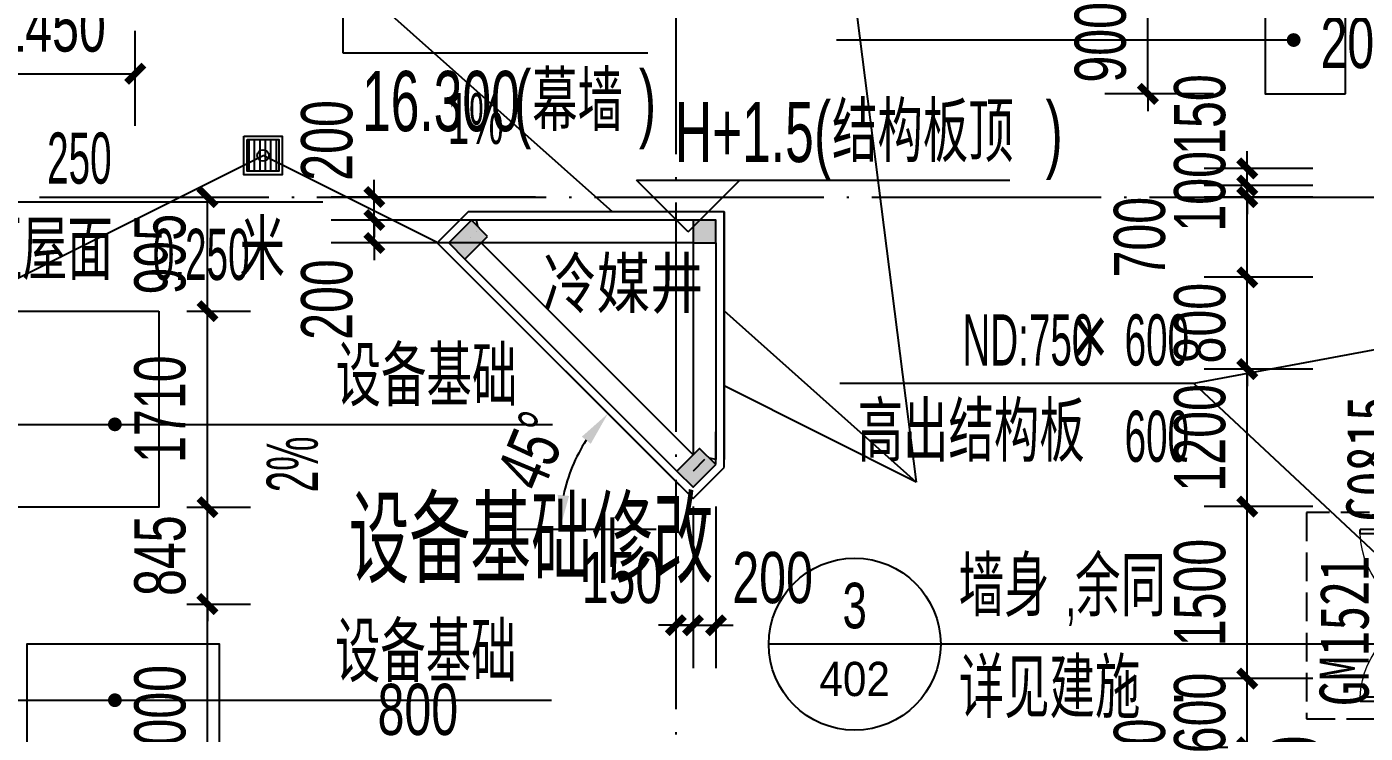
# Model space of a CAD drawing. Extents: x -409435 to 356702, y -107829 to 330904.
# Drawn here: x 89739 to 101412, y 279323 to 285486 of the extents above; entities that cross this region are included whole.
import ezdxf
from ezdxf.enums import TextEntityAlignment as Align
from ezdxf.xclip import XClip

# ---------------------------------------------------------------- set-up
doc = ezdxf.new("R2010")
doc.units = 0
doc.header["$LTSCALE"] = 1000
doc.header["$MEASUREMENT"] = 0
doc.header["$XCLIPFRAME"] = 0
for name, pattern in [('104-14# 核心筒$0$DOTE', [2.42, 2, -0.2, 0.02, -0.2]), ('109-34 轴网$0$L1$0$$AUDIT_BAD_LTYPE1', [0]), ('X-104 14#平面$0$DASH', [0.35, 0.25, -0.1])]:
    doc.linetypes.add(name, pattern=pattern)
for name, color, linetype in [('01-标注_尺寸', 124, 'Continuous'), ('01-标注_符号', 200, 'Continuous'), ('02-TEXT_标注', 130, 'Continuous'), ('104-14# 核心筒$0$A_AXIS-轴线', 36, '104-14# 核心筒$0$DOTE'), ('PUB_HATCH', 8, 'Continuous'), ('X-104 14#平面$0$01-标注_标高', 200, 'Continuous'), ('X-104 14#平面$0$02-TEXT_标注', 130, 'Continuous'), ('X-104 14#平面$0$02-TEXT_门窗', 151, 'Continuous'), ('X-104 14#平面$0$A-C_窗', 140, 'Continuous'), ('X-104 14#平面$0$A-C_门', 150, 'Continuous'), ('X-104 14#平面$0$A-O_分水线', 127, 'Continuous'), ('X-104 14#平面$0$A-O_屋面', 201, 'Continuous'), ('X-104 14#平面$0$A-O_散水', 134, 'Continuous'), ('X-104 14#平面$0$A-SUR_保温', 222, 'Continuous'), ('X-104 14#平面$0$A_STR-砌块墙', 121, 'Continuous'), ('X-104 14#平面$0$A_STR-砼柱', 51, 'Continuous'), ('X-104 14#平面$0$SURFACE', 6, 'Continuous')]:
    doc.layers.add(name, color=color, linetype=linetype)
doc.styles.add('_TCH_DIM', font='ros.shx', dxfattribs={"width": 0.8, "height": 2, "bigfont": 'jd.shx'})
doc.styles.add('_TCH_DIM_T3', font='ros.shx', dxfattribs={"width": 0.705882, "bigfont": 'jd.shx'})
doc.styles.add('_TCH_LABEL', font='ros.shx', dxfattribs={"width": 0.8, "bigfont": 'jd.shx'})
doc.styles.add('X-104 14#平面$0$_TCH_DIM', font='ros.shx', dxfattribs={"width": 0.8, "bigfont": 'jd.shx'})
doc.styles.add('X-104 14#平面$0$_TCH_LABEL', font='ros1.shx', dxfattribs={"width": 0.75, "bigfont": 'jd.shx'})
doc.styles.add('X-104 14#平面$0$_TCH_WINDOW', font='STXIHEI_0.TTF', dxfattribs={"width": 0.75, "height": 3.5})
doc.styles.add('X-104 14#平面$0$Standard', font='STXIHEI_0.TTF', dxfattribs={"width": 0.8})
doc.dimstyles.new('_TCH_ARCH&&150', dxfattribs={"dimtxt": 446.25, "dimasz": 150, "dimexe": 375, "dimexo": 450, "dimgap": 189.375, "dimtad": 1, "dimdec": 0, "dimzin": 0, "dimdsep": 46, "dimtxsty": '_TCH_DIM_T3', "dimblk": 'ARCHTICK', "dimcen": 0.09, "dimclrt": 7, "dimazin": 2, "dimtfac": 1, "dimtdec": 0, "dimtix": 1, "dimtmove": 2, "dimatfit": 3, "dimfxl": 0, "dimtolj": 1, "dimtzin": 0, "dimarcsym": 0})
doc.dimstyles.new('_TCH_ARROW&&150', dxfattribs={"dimtxt": 446.25, "dimasz": 300, "dimexe": 375, "dimexo": 450, "dimgap": 150, "dimtad": 1, "dimdec": 0, "dimzin": 0, "dimdsep": 46, "dimtxsty": '_TCH_DIM_T3', "dimcen": 0.09, "dimclrt": 7, "dimazin": 2, "dimtfac": 1, "dimtdec": 0, "dimtix": 1, "dimtmove": 2, "dimatfit": 3, "dimfxl": 0, "dimtolj": 1, "dimtzin": 0, "dimarcsym": 0})

# ---------------------------------------------------------------- blocks, each defined once
blk = doc.blocks.new('104-14# 核心筒')
at = {"layer": '104-14# 核心筒$0$A_AXIS-轴线'}
for p, q in [((95400, 317833.6), (95400, 259754.9)), ((-9370.1, 284000), (120259.9, 284000))]:
    blk.add_line(p, q, dxfattribs=at)
blk = doc.blocks.new('X-104 14#平面$0$0000')
for points in [[(54563, 24557), (56097, 12485)], [(53450, 14841), (51263, 16788)], [(44200, 12234), (50400, 15334)], [(51914, 14577), (50400, 15334)], [(56097, 12485), (54420, 13978)], [(56097, 12485), (54420, 13324)]]:
    blk.add_lwpolyline(points)
blk = doc.blocks.new('X-104 14#平面$0$jtkjuyriuy')
h = blk.add_hatch()
h.set_pattern_fill('ANSI31', color=8, scale=30, angle=45)
h.set_pattern_definition([(90, (0, 0), (-47.625, 1e-14), [])])
h.paths.add_polyline_path([(-138, 138), (138, 138), (138, -138), (-138, -138)])
for points in [[(-168, 168), (168, 168), (168, -168), (-168, -168)], [(-138, 138), (138, 138), (138, -138), (-138, -138)]]:
    blk.add_lwpolyline(points, close=True)
blk = doc.blocks.new('X-104 14#平面$0$ddddllll')
at = {"layer": 'X-104 14#平面$0$A-O_分水线'}
blk.add_blockref('X-104 14#平面$0$jtkjuyriuy', (67500, 15034), dxfattribs=at)
blk = doc.blocks.new('X-104 14#平面$0$000003333')
blk.add_circle((91800, 284363), 50)
blk = doc.blocks.new('X-104 14#平面$0$$DorLib2D$00000002')
for p, q in [((-0.5, 0), (-0.5, 0.4875)), ((-0.475, 0.4875), (-0.5, 0.4875)), ((-0.475, 0), (-0.475, 0.4875)), ((0.475, 0), (0.475, 0.4875)), ((0.475, 0.4875), (0.5, 0.4875)), ((0.5, 0), (0.5, 0.4875)), ((-0.5, 0), (-0.475, 0)), ((0.5, 0), (0.475, 0))]:
    blk.add_line(p, q)
at = {"lineweight": 13}
for centre, start, end in [((-0.4875, 0), 0, 88.53072), ((0.4875, 0), 91.46928, 180)]:
    blk.add_arc(centre, 0.4875, start, end, dxfattribs=at)
blk = doc.blocks.new('X-104 14#平面$0$$TCHSYS$WIN2D')
for p, q in [((-0.5, 0.5), (0.5, 0.5)), ((-0.5, 0.5), (-0.5, -0.5)), ((0.5, 0.5), (0.5, -0.5)), ((0.5, 0.167), (-0.5, 0.167)), ((0.5, -0.167), (-0.5, -0.167)), ((-0.5, -0.5), (0.5, -0.5))]:
    blk.add_line(p, q)
blk = doc.blocks.new('_FZH')
blk.add_lwpolyline([(-0.5, -0.5), (0.5, -0.5), (0.5, 0.5), (-0.5, 0.5)], close=True)
at = {"layer": 'PUB_HATCH'}
blk.add_solid([(-0.5, -0.5), (0.5, -0.5), (-0.5, 0.5), (0.5, 0.5)], dxfattribs=at)
blk = doc.blocks.new('X-104 14#平面')
for p, q in [((95550, 281751.6), (93701.6, 283600)), ((95550, 283600), (95550, 281751.6))]:
    blk.add_line(p, q)
for points in [[(95750, 281668.8), (95750, 281951.6)], [(95650, 281710.2), (95550, 281610.2)]]:
    blk.add_lwpolyline(points)
at = {"layer": 'X-104 14#平面$0$01-标注_标高'}
for p, q in [((92496.6, 285965.3), (92496.6, 285257.5)), ((92496.6, 285257.5), (95156.1, 285257.5)), ((95506.7, 283698), (95056.7, 284148)), ((95056.7, 284148), (98312.7, 284148)), ((95506.7, 283698), (95956.7, 284148))]:
    blk.add_line(p, q, dxfattribs=at)
at = {"layer": 'X-104 14#平面$0$A-O_屋面', "linetype": 'X-104 14#平面$0$DASH'}
blk.add_lwpolyline([(101800, 281250), (100900, 281250), (100900, 279450), (101800, 279450)], dxfattribs=at)
at = {"layer": 'X-104 14#平面$0$A-O_散水'}
for points in [[(101239, 284900), (101239, 285800), (100539, 285800), (100539, 284900)], [(90890, 283005), (90890, 281295), (89440, 281295), (89440, 283005)], [(91420, 278100), (91420, 280100), (89740, 280100), (89740, 278100)]]:
    blk.add_lwpolyline(points, close=True, dxfattribs=at)
at = {"layer": 'X-104 14#平面$0$A-SUR_保温'}
for q in [(93660.2, 283870), (95820, 281710.2)]:
    blk.add_line((95820, 283870), q, dxfattribs=at)
at = {"layer": 'X-104 14#平面$0$A_STR-砌块墙'}
for p, q in [((93618.8, 283800), (93616.8, 283798)), ((95550, 283800), (93660.2, 283800)), ((93672.1, 283742.7), (93660.2, 283800)), ((93660.2, 283700), (93660.2, 283700)), ((93560.2, 283600), (93560.2, 283600)), ((93610.2, 283650), (93610.2, 283650)), ((95550, 283600), (93701.6, 283600)), ((93701.6, 283600), (95550, 281751.6)), ((95550, 283600), (95550, 281751.6)), ((95750, 283600), (95750, 281710.2)), ((93560.2, 283458.6), (95408.6, 281610.2)), ((95650, 281710.2), (95650, 281710.2)), ((95750, 281710.2), (95692.7, 281722.1)), ((95748, 281666.8), (95750, 281668.8)), ((95550, 281610.2), (95550, 281610.2)), ((95600, 281660.2), (95600, 281660.2))]:
    blk.add_line(p, q, dxfattribs=at)
at = {"layer": 'X-104 14#平面$0$SURFACE'}
blk.add_line((93440, 283479.8), (95429.8, 281490), dxfattribs=at)
blk.add_lwpolyline([(95820, 281639.8), (95820, 283870), (93589.8, 283870), (93319.8, 283600), (95550, 281369.8)], close=True, dxfattribs=at)
ref = blk.add_blockref('104-14# 核心筒', (0, 0))
XClip(ref).set_block_clipping_path([(-38664.3623821461, -25500), (139216.5485069363, 330900)])
for name, p in [('X-104 14#平面$0$ddddllll', (24300, 269328.8)), ('X-104 14#平面$0$000003333', (0, 0))]:
    blk.add_blockref(name, p)
at = {"layer": 'X-104 14#平面$0$A-C_窗'}
ref = blk.add_blockref('X-104 14#平面$0$$TCHSYS$WIN2D', (102100, 281800), dxfattribs=dict(at, xscale=800, yscale=-300, zscale=300, rotation=270))
ref.add_attrib('A', 'C0815', (101675.8, 281170), dxfattribs={"layer": 'X-104 14#平面$0$02-TEXT_门窗', "height": 428.14, "rotation": 90, "style": 'X-104 14#平面$0$_TCH_WINDOW', "width": 0.75})
at = {"layer": 'X-104 14#平面$0$A-C_门'}
ref = blk.add_blockref('X-104 14#平面$0$$DorLib2D$00000002', (102100, 280350), dxfattribs=dict(at, xscale=1500, yscale=-1500, zscale=300, rotation=270))
ref.add_attrib('A', 'GM1521', (101442.3, 279561), dxfattribs={"layer": 'X-104 14#平面$0$02-TEXT_门窗', "height": 428.14, "rotation": 90, "style": 'X-104 14#平面$0$_TCH_WINDOW', "width": 0.75})
at = {"layer": 'X-104 14#平面$0$A-O_分水线'}
blk.add_blockref('X-104 14#平面$0$0000', (41400, 269028.8), dxfattribs=at)
at = {"layer": 'X-104 14#平面$0$A_STR-砼柱', "xscale": 199.9999999999926, "yscale": 279.9999999999959, "zscale": 279.9999999999959, "rotation": 134.9999999999941}
for p in [(93588.5, 283628.3, 3000), (95578.3, 281638.5, 3000)]:
    blk.add_blockref('_FZH', p, dxfattribs=at)
at = {"layer": 'X-104 14#平面$0$A_STR-砼柱', "xscale": 200, "yscale": 200, "zscale": 200}
blk.add_blockref('_FZH', (95650, 283700, 3000), dxfattribs=at)
at = {"layer": 'X-104 14#平面$0$02-TEXT_标注'}
for s, height, style, width, p in [('16.300', 525, 'X-104 14#平面$0$_TCH_DIM', 0.64, (92663.9, 284575)), ('(', 525, 'X-104 14#平面$0$_TCH_DIM', 0.64, (93990.1, 284575)), ('幕墙', 520.93, 'X-104 14#平面$0$_TCH_DIM', 0.8, (94146.9, 284575)), (')', 525, 'X-104 14#平面$0$_TCH_DIM', 0.64, (95078, 284575)), ('H+1.5', 525, 'X-104 14#平面$0$_TCH_DIM', 0.64, (95391.1, 284305.5)), ('(', 525, 'X-104 14#平面$0$_TCH_DIM', 0.64, (96605.3, 284305.5)), ('结构板顶', 520.93, 'X-104 14#平面$0$_TCH_DIM', 0.8, (96762.1, 284305.5)), (')', 525, 'X-104 14#平面$0$_TCH_DIM', 0.64, (98624.4, 284305.5)), ('冷媒井', 428.14, 'X-104 14#平面$0$Standard', 0.8, (94240.4, 283034.4)), ('设备基础修改', 744.19, 'X-104 14#平面$0$_TCH_LABEL', 0.75, (92546.6, 280632.7))]:
    blk.add_text(s, height=height, dxfattribs=dict(at, style=style, width=width)).set_placement(p)
blk = doc.blocks.new('ddcc')
at = {"layer": '01-标注_符号'}
blk.add_line((88353, 283959), (92321, 283959), dxfattribs=at)
at = {"layer": '02-TEXT_标注', "style": '_TCH_DIM'}
for s, height, width, p in [('250', 446.2, 0.564706, (89917, 284117)), ('洞底距屋面', 520.9, 0.8, (88511, 283277)), ('米', 521, 0.8, (91595, 283277)), ('0.250', 446.2, 0.564706, (90839, 283277))]:
    blk.add_text(s, height=height, dxfattribs=dict(at, width=width)).set_placement(p)
blk = doc.blocks.new('_ArchTick')
at = {"color": 0, "linetype": 'ByBlock', "const_width": 0.4}
blk.add_lwpolyline([(-0.5, -0.5), (0.5, 0.5)], dxfattribs=at)
blk = doc.blocks.new('*D863')
at = {"layer": '01-标注_尺寸', "color": 0, "lineweight": -2, "transparency": 16777216}
for p, q in [((92750, 277950), (92750, 278966)), ((93550, 277950), (93550, 278966)), ((92750, 278591), (93550, 278591))]:
    blk.add_line(p, q, dxfattribs=at)
at = {"layer": 'Defpoints', "color": 0, "transparency": 16777216}
for p in [(93550, 278591), (92750, 277500), (93550, 277500)]:
    blk.add_point(p, dxfattribs=at)
at = {"layer": '01-标注_尺寸', "color": 0, "lineweight": -2, "transparency": 16777216, "xscale": 150, "yscale": 150, "zscale": 150, "rotation": 180}
blk.add_blockref('_ArchTick', (92750, 278591), dxfattribs=at)
at = {"layer": '01-标注_尺寸', "color": 0, "lineweight": -2, "transparency": 16777216, "xscale": 150, "yscale": 150, "zscale": 150}
blk.add_blockref('_ArchTick', (93550, 278591), dxfattribs=at)
at = {"layer": '01-标注_尺寸', "color": 7, "transparency": 16777216, "insert": (93150, 279528), "char_height": 446.2, "attachment_point": 5, "style": '_TCH_DIM_T3'}
blk.add_mtext('\\A1;800', dxfattribs=at)
blk = doc.blocks.new('*D882')
at = {"layer": '01-标注_尺寸', "color": 0, "lineweight": -2, "transparency": 16777216}
for p, q in [((101750, 284450), (101750, 285307.235753)), ((101950, 284450), (101950, 285307.235753)), ((101750, 284932.235753), (101600, 284932.235753)), ((101750, 284932.235753), (101950, 284932.235753)), ((101950, 284932.235753), (102100, 284932.235753))]:
    blk.add_line(p, q, dxfattribs=at)
at = {"layer": 'Defpoints', "color": 0, "transparency": 16777216}
for p in [(101950, 284932.235753), (101750, 284000), (101950, 284000)]:
    blk.add_point(p, dxfattribs=at)
at = {"layer": '01-标注_尺寸', "color": 0, "lineweight": -2, "transparency": 16777216, "xscale": 150, "yscale": 150, "zscale": 150}
blk.add_blockref('_ArchTick', (101750, 284932.235753), dxfattribs=at)
at = {"layer": '01-标注_尺寸', "color": 0, "lineweight": -2, "transparency": 16777216, "xscale": 150, "yscale": 150, "zscale": 150, "rotation": 180}
blk.add_blockref('_ArchTick', (101950, 284932.235753), dxfattribs=at)
at = {"layer": '01-标注_尺寸', "color": 7, "transparency": 16777216, "insert": (101373.2, 285344.735753), "char_height": 446.25, "attachment_point": 5, "style": '_TCH_DIM_T3'}
blk.add_mtext('\\A1;200', dxfattribs=at)
blk = doc.blocks.new('*D961')
at = {"layer": '01-标注_尺寸', "color": 0, "lineweight": -2, "transparency": 16777216}
for p, q in [((89235, 284621), (89235, 285451)), ((90685, 284621), (90685, 285451)), ((89235, 285076), (90685, 285076))]:
    blk.add_line(p, q, dxfattribs=at)
at = {"layer": 'Defpoints', "color": 0, "transparency": 16777216}
for p in [(90685, 285076), (89235, 284171), (90685, 284171)]:
    blk.add_point(p, dxfattribs=at)
at = {"layer": '01-标注_尺寸', "color": 0, "lineweight": -2, "transparency": 16777216, "xscale": 150, "yscale": 150, "zscale": 150, "rotation": 180}
blk.add_blockref('_ArchTick', (89235, 285076), dxfattribs=at)
at = {"layer": '01-标注_尺寸', "color": 0, "lineweight": -2, "transparency": 16777216, "xscale": 150, "yscale": 150, "zscale": 150}
blk.add_blockref('_ArchTick', (90685, 285076), dxfattribs=at)
at = {"layer": '01-标注_尺寸', "color": 7, "transparency": 16777216, "insert": (89960, 285489), "char_height": 446.2, "attachment_point": 5, "style": '_TCH_DIM_T3'}
blk.add_mtext('\\A1;1450', dxfattribs=at)
blk = doc.blocks.new('*D2016')
at = {"layer": '01-标注_尺寸', "color": 0, "lineweight": -2, "transparency": 16777216}
for p, q in [((91135, 280450), (91690, 280450)), ((91315, 278450), (91315, 280450)), ((91135, 278450), (91690, 278450))]:
    blk.add_line(p, q, dxfattribs=at)
at = {"layer": 'Defpoints', "color": 0, "transparency": 16777216}
for p in [(90685, 280450), (91315, 280450), (90685, 278450)]:
    blk.add_point(p, dxfattribs=at)
at = {"layer": '01-标注_尺寸', "color": 0, "lineweight": -2, "transparency": 16777216, "xscale": 150, "yscale": 150, "zscale": 150}
for p, rotation in [((91315, 280450), 90), ((91315, 278450), 270)]:
    blk.add_blockref('_ArchTick', p, dxfattribs=dict(at, rotation=rotation))
at = {"layer": '01-标注_尺寸', "color": 7, "transparency": 16777216, "insert": (90903, 279450), "char_height": 446.2, "attachment_point": 5, "rotation": 90, "style": '_TCH_DIM_T3'}
blk.add_mtext('\\A1;2000', dxfattribs=at)
blk = doc.blocks.new('*D2017')
at = {"layer": '01-标注_尺寸', "color": 0, "lineweight": -2, "transparency": 16777216}
for p, q in [((91315, 281295), (91315, 281445)), ((91135, 281295), (91690, 281295)), ((91315, 280450), (91315, 281295)), ((91135, 280450), (91690, 280450)), ((91315, 280450), (91315, 280300))]:
    blk.add_line(p, q, dxfattribs=at)
at = {"layer": 'Defpoints', "color": 0, "transparency": 16777216}
for p in [(90685, 281295), (91315, 281295), (90685, 280450)]:
    blk.add_point(p, dxfattribs=at)
at = {"layer": '01-标注_尺寸', "color": 0, "lineweight": -2, "transparency": 16777216, "xscale": 150, "yscale": 150, "zscale": 150}
for p, rotation in [((91315, 281295), 270), ((91315, 280450), 90)]:
    blk.add_blockref('_ArchTick', p, dxfattribs=dict(at, rotation=rotation))
at = {"layer": '01-标注_尺寸', "color": 7, "transparency": 16777216, "insert": (90903, 280872), "char_height": 446.2, "attachment_point": 5, "rotation": 90, "style": '_TCH_DIM_T3'}
blk.add_mtext('\\A1;845', dxfattribs=at)
blk = doc.blocks.new('*D2018')
at = {"layer": '01-标注_尺寸', "color": 0, "lineweight": -2, "transparency": 16777216}
for p, q in [((91135, 283005), (91690, 283005)), ((91315, 281295), (91315, 283005)), ((91135, 281295), (91690, 281295))]:
    blk.add_line(p, q, dxfattribs=at)
at = {"layer": 'Defpoints', "color": 0, "transparency": 16777216}
for p in [(90685, 283005), (91315, 283005), (90685, 281295)]:
    blk.add_point(p, dxfattribs=at)
at = {"layer": '01-标注_尺寸', "color": 0, "lineweight": -2, "transparency": 16777216, "xscale": 150, "yscale": 150, "zscale": 150}
for p, rotation in [((91315, 283005), 90), ((91315, 281295), 270)]:
    blk.add_blockref('_ArchTick', p, dxfattribs=dict(at, rotation=rotation))
at = {"layer": '01-标注_尺寸', "color": 7, "transparency": 16777216, "insert": (90903, 282150), "char_height": 446.2, "attachment_point": 5, "rotation": 90, "style": '_TCH_DIM_T3'}
blk.add_mtext('\\A1;1710', dxfattribs=at)
blk = doc.blocks.new('*D2019')
at = {"layer": '01-标注_尺寸', "color": 0, "lineweight": -2, "transparency": 16777216}
for p, q in [((91135, 284000), (91690, 284000)), ((91315, 283005), (91315, 284000)), ((91135, 283005), (91690, 283005))]:
    blk.add_line(p, q, dxfattribs=at)
at = {"layer": 'Defpoints', "color": 0, "transparency": 16777216}
for p in [(90685, 284000), (91315, 284000), (90685, 283005)]:
    blk.add_point(p, dxfattribs=at)
at = {"layer": '01-标注_尺寸', "color": 0, "lineweight": -2, "transparency": 16777216, "xscale": 150, "yscale": 150, "zscale": 150}
for p, rotation in [((91315, 284000), 90), ((91315, 283005), 270)]:
    blk.add_blockref('_ArchTick', p, dxfattribs=dict(at, rotation=rotation))
at = {"layer": '01-标注_尺寸', "color": 7, "transparency": 16777216, "insert": (90903, 283502), "char_height": 446.2, "attachment_point": 5, "rotation": 90, "style": '_TCH_DIM_T3'}
blk.add_mtext('\\A1;995', dxfattribs=at)
blk = doc.blocks.new('*D2091')
at = {"layer": '01-标注_尺寸', "color": 0, "lineweight": -2, "transparency": 16777216}
for p, q in [((100383, 284250), (100383, 284400)), ((100956, 284250), (100008, 284250)), ((100383, 284100), (100383, 284250)), ((100956, 284100), (100008, 284100)), ((100383, 284100), (100383, 283950))]:
    blk.add_line(p, q, dxfattribs=at)
at = {"layer": 'Defpoints', "color": 0, "transparency": 16777216}
for p in [(100383, 284250), (101406, 284250), (101406, 284100)]:
    blk.add_point(p, dxfattribs=at)
at = {"layer": '01-标注_尺寸', "color": 0, "lineweight": -2, "transparency": 16777216, "xscale": 150, "yscale": 150, "zscale": 150}
for p, rotation in [((100383, 284250), 270), ((100383, 284100), 90)]:
    blk.add_blockref('_ArchTick', p, dxfattribs=dict(at, rotation=rotation))
at = {"layer": '01-标注_尺寸', "color": 7, "transparency": 16777216, "insert": (99971, 284720), "char_height": 446.2, "attachment_point": 5, "rotation": 90, "style": '_TCH_DIM_T3'}
blk.add_mtext('\\A1;150', dxfattribs=at)
blk = doc.blocks.new('*D2092')
at = {"layer": '01-标注_尺寸', "color": 0, "lineweight": -2, "transparency": 16777216}
for p, q in [((100383, 284100), (100383, 284250)), ((100956, 284100), (100008, 284100)), ((100383, 284000), (100383, 284100)), ((100956, 284000), (100008, 284000)), ((100383, 284000), (100383, 283850))]:
    blk.add_line(p, q, dxfattribs=at)
at = {"layer": 'Defpoints', "color": 0, "transparency": 16777216}
for p in [(100383, 284100), (101406, 284100), (101406, 284000)]:
    blk.add_point(p, dxfattribs=at)
at = {"layer": '01-标注_尺寸', "color": 0, "lineweight": -2, "transparency": 16777216, "xscale": 150, "yscale": 150, "zscale": 150}
for p, rotation in [((100383, 284100), 270), ((100383, 284000), 90)]:
    blk.add_blockref('_ArchTick', p, dxfattribs=dict(at, rotation=rotation))
at = {"layer": '01-标注_尺寸', "color": 7, "transparency": 16777216, "insert": (99971, 284050), "char_height": 446.2, "attachment_point": 5, "rotation": 90, "style": '_TCH_DIM_T3'}
blk.add_mtext('\\A1;100', dxfattribs=at)
blk = doc.blocks.new('*D2093')
at = {"layer": '01-标注_尺寸', "color": 0, "lineweight": -2, "transparency": 16777216}
for p, q in [((100956, 284000), (100008, 284000)), ((100383, 283300), (100383, 284000)), ((100956, 283300), (100008, 283300))]:
    blk.add_line(p, q, dxfattribs=at)
at = {"layer": 'Defpoints', "color": 0, "transparency": 16777216}
for p in [(100383, 284000), (101406, 284000), (101406, 283300)]:
    blk.add_point(p, dxfattribs=at)
at = {"layer": '01-标注_尺寸', "color": 0, "lineweight": -2, "transparency": 16777216, "xscale": 150, "yscale": 150, "zscale": 150}
for p, rotation in [((100383, 284000), 90), ((100383, 283300), 270)]:
    blk.add_blockref('_ArchTick', p, dxfattribs=dict(at, rotation=rotation))
at = {"layer": '01-标注_尺寸', "color": 7, "transparency": 16777216, "insert": (99446, 283650), "char_height": 446.2, "attachment_point": 5, "rotation": 90, "style": '_TCH_DIM_T3'}
blk.add_mtext('\\A1;700', dxfattribs=at)
blk = doc.blocks.new('*D2094')
at = {"layer": '01-标注_尺寸', "color": 0, "lineweight": -2, "transparency": 16777216}
for p, q in [((100383, 283300), (100383, 283450)), ((100956, 283300), (100008, 283300)), ((100383, 282500), (100383, 283300)), ((100956, 282500), (100008, 282500)), ((100383, 282500), (100383, 282350))]:
    blk.add_line(p, q, dxfattribs=at)
at = {"layer": 'Defpoints', "color": 0, "transparency": 16777216}
for p in [(100383, 283300), (101406, 283300), (101406, 282500)]:
    blk.add_point(p, dxfattribs=at)
at = {"layer": '01-标注_尺寸', "color": 0, "lineweight": -2, "transparency": 16777216, "xscale": 150, "yscale": 150, "zscale": 150}
for p, rotation in [((100383, 283300), 270), ((100383, 282500), 90)]:
    blk.add_blockref('_ArchTick', p, dxfattribs=dict(at, rotation=rotation))
at = {"layer": '01-标注_尺寸', "color": 7, "transparency": 16777216, "insert": (99971, 282900), "char_height": 446.2, "attachment_point": 5, "rotation": 90, "style": '_TCH_DIM_T3'}
blk.add_mtext('\\A1;800', dxfattribs=at)
blk = doc.blocks.new('*D2095')
at = {"layer": '01-标注_尺寸', "color": 0, "lineweight": -2, "transparency": 16777216}
for p, q in [((100956, 282500), (100008, 282500)), ((100383, 281300), (100383, 282500)), ((100956, 281300), (100008, 281300))]:
    blk.add_line(p, q, dxfattribs=at)
at = {"layer": 'Defpoints', "color": 0, "transparency": 16777216}
for p in [(100383, 282500), (101406, 282500), (101406, 281300)]:
    blk.add_point(p, dxfattribs=at)
at = {"layer": '01-标注_尺寸', "color": 0, "lineweight": -2, "transparency": 16777216, "xscale": 150, "yscale": 150, "zscale": 150}
for p, rotation in [((100383, 282500), 90), ((100383, 281300), 270)]:
    blk.add_blockref('_ArchTick', p, dxfattribs=dict(at, rotation=rotation))
at = {"layer": '01-标注_尺寸', "color": 7, "transparency": 16777216, "insert": (99971, 281900), "char_height": 446.2, "attachment_point": 5, "rotation": 90, "style": '_TCH_DIM_T3'}
blk.add_mtext('\\A1;1200', dxfattribs=at)
blk = doc.blocks.new('*D2096')
at = {"layer": '01-标注_尺寸', "color": 0, "lineweight": -2, "transparency": 16777216}
for p, q in [((100956, 281300), (100008, 281300)), ((100383, 279800), (100383, 281300)), ((100956, 279800), (100008, 279800))]:
    blk.add_line(p, q, dxfattribs=at)
at = {"layer": 'Defpoints', "color": 0, "transparency": 16777216}
for p in [(100383, 281300), (101406, 281300), (101406, 279800)]:
    blk.add_point(p, dxfattribs=at)
at = {"layer": '01-标注_尺寸', "color": 0, "lineweight": -2, "transparency": 16777216, "xscale": 150, "yscale": 150, "zscale": 150}
for p, rotation in [((100383, 281300), 90), ((100383, 279800), 270)]:
    blk.add_blockref('_ArchTick', p, dxfattribs=dict(at, rotation=rotation))
at = {"layer": '01-标注_尺寸', "color": 7, "transparency": 16777216, "insert": (99971, 280550), "char_height": 446.2, "attachment_point": 5, "rotation": 90, "style": '_TCH_DIM_T3'}
blk.add_mtext('\\A1;1500', dxfattribs=at)
blk = doc.blocks.new('*D2097')
at = {"layer": '01-标注_尺寸', "color": 0, "lineweight": -2, "transparency": 16777216}
for p, q in [((100383, 279800), (100383, 279950)), ((100956, 279800), (100008, 279800)), ((100383, 279200), (100383, 279800)), ((100956, 279200), (100008, 279200)), ((100383, 279200), (100383, 279050))]:
    blk.add_line(p, q, dxfattribs=at)
at = {"layer": 'Defpoints', "color": 0, "transparency": 16777216}
for p in [(100383, 279800), (101406, 279800), (101406, 279200)]:
    blk.add_point(p, dxfattribs=at)
at = {"layer": '01-标注_尺寸', "color": 0, "lineweight": -2, "transparency": 16777216, "xscale": 150, "yscale": 150, "zscale": 150}
for p, rotation in [((100383, 279800), 270), ((100383, 279200), 90)]:
    blk.add_blockref('_ArchTick', p, dxfattribs=dict(at, rotation=rotation))
at = {"layer": '01-标注_尺寸', "color": 7, "transparency": 16777216, "insert": (99971, 279500), "char_height": 446.2, "attachment_point": 5, "rotation": 90, "style": '_TCH_DIM_T3'}
blk.add_mtext('\\A1;600', dxfattribs=at)
blk = doc.blocks.new('*D2098')
at = {"layer": '01-标注_尺寸', "color": 0, "lineweight": -2, "transparency": 16777216}
for p, q in [((100383, 279200), (100383, 279350)), ((100956, 279200), (100008, 279200)), ((100383, 279000), (100383, 279200)), ((100956, 279000), (100008, 279000)), ((100383, 279000), (100383, 278850))]:
    blk.add_line(p, q, dxfattribs=at)
at = {"layer": 'Defpoints', "color": 0, "transparency": 16777216}
for p in [(100383, 279200), (101406, 279200), (101406, 279000)]:
    blk.add_point(p, dxfattribs=at)
at = {"layer": '01-标注_尺寸', "color": 0, "lineweight": -2, "transparency": 16777216, "xscale": 150, "yscale": 150, "zscale": 150}
for p, rotation in [((100383, 279200), 270), ((100383, 279000), 90)]:
    blk.add_blockref('_ArchTick', p, dxfattribs=dict(at, rotation=rotation))
at = {"layer": '01-标注_尺寸', "color": 7, "transparency": 16777216, "insert": (99446, 279100), "char_height": 446.2, "attachment_point": 5, "rotation": 90, "style": '_TCH_DIM_T3'}
blk.add_mtext('\\A1;200', dxfattribs=at)
blk = doc.blocks.new('*D2099')
at = {"layer": '01-标注_尺寸', "color": 0, "lineweight": -2, "transparency": 16777216}
for p, q in [((100383, 279000), (100383, 279150)), ((100956, 279000), (100008, 279000)), ((100383, 278900), (100383, 279000)), ((100956, 278900), (100008, 278900)), ((100383, 278900), (100383, 278750))]:
    blk.add_line(p, q, dxfattribs=at)
at = {"layer": 'Defpoints', "color": 0, "transparency": 16777216}
for p in [(100383, 279000), (101406, 279000), (101406, 278900)]:
    blk.add_point(p, dxfattribs=at)
at = {"layer": '01-标注_尺寸', "color": 0, "lineweight": -2, "transparency": 16777216, "xscale": 150, "yscale": 150, "zscale": 150}
for p, rotation in [((100383, 279000), 270), ((100383, 278900), 90)]:
    blk.add_blockref('_ArchTick', p, dxfattribs=dict(at, rotation=rotation))
at = {"layer": '01-标注_尺寸', "color": 7, "transparency": 16777216, "insert": (100796, 278950), "char_height": 446.2, "attachment_point": 5, "rotation": 90, "style": '_TCH_DIM_T3'}
blk.add_mtext('\\A1;100', dxfattribs=at)
blk = doc.blocks.new('*D2312')
at = {"layer": '01-标注_尺寸', "color": 0, "lineweight": -2, "transparency": 16777216}
for p, q in [((95400, 281302), (95400, 279890)), ((95550, 281302), (95550, 279890)), ((95400, 280265), (95250, 280265)), ((95400, 280265), (95550, 280265)), ((95550, 280265), (95700, 280265))]:
    blk.add_line(p, q, dxfattribs=at)
at = {"layer": 'Defpoints', "color": 0, "transparency": 16777216}
for p in [(95400, 281752), (95550, 281752), (95550, 280265)]:
    blk.add_point(p, dxfattribs=at)
at = {"layer": '01-标注_尺寸', "color": 0, "lineweight": -2, "transparency": 16777216, "xscale": 150, "yscale": 150, "zscale": 150}
blk.add_blockref('_ArchTick', (95400, 280265), dxfattribs=at)
at = {"layer": '01-标注_尺寸', "color": 0, "lineweight": -2, "transparency": 16777216, "xscale": 150, "yscale": 150, "zscale": 150, "rotation": 180}
blk.add_blockref('_ArchTick', (95550, 280265), dxfattribs=at)
at = {"layer": '01-标注_尺寸', "color": 7, "transparency": 16777216, "insert": (94930, 280678), "char_height": 446.2, "attachment_point": 5, "style": '_TCH_DIM_T3'}
blk.add_mtext('\\A1;150', dxfattribs=at)
blk = doc.blocks.new('*D2313')
at = {"layer": '01-标注_尺寸', "color": 0, "lineweight": -2, "transparency": 16777216}
for p, q in [((95550, 281302), (95550, 279890)), ((95750, 281302), (95750, 279890)), ((95550, 280265), (95400, 280265)), ((95550, 280265), (95750, 280265)), ((95750, 280265), (95900, 280265))]:
    blk.add_line(p, q, dxfattribs=at)
at = {"layer": 'Defpoints', "color": 0, "transparency": 16777216}
for p in [(95550, 281752), (95750, 281752), (95750, 280265)]:
    blk.add_point(p, dxfattribs=at)
at = {"layer": '01-标注_尺寸', "color": 0, "lineweight": -2, "transparency": 16777216, "xscale": 150, "yscale": 150, "zscale": 150}
blk.add_blockref('_ArchTick', (95550, 280265), dxfattribs=at)
at = {"layer": '01-标注_尺寸', "color": 0, "lineweight": -2, "transparency": 16777216, "xscale": 150, "yscale": 150, "zscale": 150, "rotation": 180}
blk.add_blockref('_ArchTick', (95750, 280265), dxfattribs=at)
at = {"layer": '01-标注_尺寸', "color": 7, "transparency": 16777216, "insert": (96244, 280678), "char_height": 446.2, "attachment_point": 5, "style": '_TCH_DIM_T3'}
blk.add_mtext('\\A1;200', dxfattribs=at)
blk = doc.blocks.new('*D2314')
at = {"layer": '01-标注_尺寸', "color": 0, "lineweight": -2, "transparency": 16777216}
for p, q in [((92770, 283800), (92770, 283950)), ((94176, 283800), (92395, 283800)), ((92770, 283600), (92770, 283800)), ((94176, 283600), (92395, 283600)), ((92770, 283600), (92770, 283450))]:
    blk.add_line(p, q, dxfattribs=at)
at = {"layer": 'Defpoints', "color": 0, "transparency": 16777216}
for p in [(92770, 283800), (94626, 283800), (94626, 283600)]:
    blk.add_point(p, dxfattribs=at)
at = {"layer": '01-标注_尺寸', "color": 0, "lineweight": -2, "transparency": 16777216, "xscale": 150, "yscale": 150, "zscale": 150}
for p, rotation in [((92770, 283800), 270), ((92770, 283600), 90)]:
    blk.add_blockref('_ArchTick', p, dxfattribs=dict(at, rotation=rotation))
at = {"layer": '01-标注_尺寸', "color": 7, "transparency": 16777216, "insert": (92358, 283106), "char_height": 446.2, "attachment_point": 5, "rotation": 90, "style": '_TCH_DIM_T3'}
blk.add_mtext('\\A1;200', dxfattribs=at)
blk = doc.blocks.new('*D2315')
at = {"layer": '01-标注_尺寸', "color": 0, "lineweight": -2, "transparency": 16777216}
for p, q in [((92770, 284000), (92770, 284150)), ((94176, 284000), (92395, 284000)), ((92770, 283800), (92770, 284000)), ((94176, 283800), (92395, 283800)), ((92770, 283800), (92770, 283650))]:
    blk.add_line(p, q, dxfattribs=at)
at = {"layer": 'Defpoints', "color": 0, "transparency": 16777216}
for p in [(92770, 284000), (94626, 284000), (94626, 283800)]:
    blk.add_point(p, dxfattribs=at)
at = {"layer": '01-标注_尺寸', "color": 0, "lineweight": -2, "transparency": 16777216, "xscale": 150, "yscale": 150, "zscale": 150}
for p, rotation in [((92770, 284000), 270), ((92770, 283800), 90)]:
    blk.add_blockref('_ArchTick', p, dxfattribs=dict(at, rotation=rotation))
at = {"layer": '01-标注_尺寸', "color": 7, "transparency": 16777216, "insert": (92358, 284494), "char_height": 446.2, "attachment_point": 5, "rotation": 90, "style": '_TCH_DIM_T3'}
blk.add_mtext('\\A1;200', dxfattribs=at)
blk = doc.blocks.new('*D2316')
at = {"layer": '01-标注_尺寸', "color": 0, "lineweight": -2, "transparency": 16777216}
for p, q in [((95401, 281519), (94542, 282377)), ((95227, 281100), (94013, 281100))]:
    blk.add_line(p, q, dxfattribs=at)
blk.add_arc((95820, 281100), 1432, 147.0278, 167.9722, dxfattribs=at)
at = {"layer": '01-标注_尺寸', "color": 0, "transparency": 16777216}
for points in [[(94580, 281910), (94658, 281848), (94808, 282112)], [(94469, 281393), (94370, 281403), (94388, 281100)]]:
    blk.add_solid(points, dxfattribs=at)
at = {"layer": 'Defpoints', "color": 0, "transparency": 16777216}
for p in [(94580, 281816), (95719, 281201), (95677, 281100), (95820, 281100)]:
    blk.add_point(p, dxfattribs=at)
at = {"layer": '01-标注_尺寸', "color": 7, "transparency": 16777216, "insert": (94153, 281790), "char_height": 446.2, "attachment_point": 5, "rotation": 67.5, "style": '_TCH_DIM_T3'}
blk.add_mtext('\\A1;45°', dxfattribs=at)
blk = doc.blocks.new('*D2462')
at = {"layer": '01-标注_尺寸', "color": 0, "lineweight": -2, "transparency": 16777216}
for p, q in [((99517, 285800), (99517, 285950)), ((100089, 285800), (99142, 285800)), ((99517, 284900), (99517, 285800)), ((100089, 284900), (99142, 284900)), ((99517, 284900), (99517, 284750))]:
    blk.add_line(p, q, dxfattribs=at)
at = {"layer": 'Defpoints', "color": 0, "transparency": 16777216}
for p in [(99517, 285800), (100539, 285800), (100539, 284900)]:
    blk.add_point(p, dxfattribs=at)
at = {"layer": '01-标注_尺寸', "color": 0, "lineweight": -2, "transparency": 16777216, "xscale": 150, "yscale": 150, "zscale": 150}
for p, rotation in [((99517, 285800), 270), ((99517, 284900), 90)]:
    blk.add_blockref('_ArchTick', p, dxfattribs=dict(at, rotation=rotation))
at = {"layer": '01-标注_尺寸', "color": 7, "transparency": 16777216, "insert": (99104, 285350), "char_height": 446.2, "attachment_point": 5, "rotation": 90, "style": '_TCH_DIM_T3'}
blk.add_mtext('\\A1;900', dxfattribs=at)

msp = doc.modelspace()

# ---------------------------------------------------------------- linework, layer by layer
at = {"layer": '01-标注_符号'}
for p, q in [((98852.2, 285369.9), (96800.1, 285369.9)), ((100788, 285369.9), (98852.2, 285369.9)), ((102093.8, 282778.4), (99916.3, 282373.4)), ((99916.3, 282373.4), (96829.2, 282373.4)), ((103347.9, 279170), (99916.3, 282373.4)), ((88143.5, 282017.5), (92783.7, 282017.5)), ((90507.7, 282017.5), (92783.7, 282017.5)), ((92783.7, 282017.5), (94323.1, 282017.5)), ((97709.5, 280100.3), (96209.5, 280100.3)), ((99801.4, 280100.3), (97709.5, 280100.3)), ((102675.6, 280100.3), (99801.4, 280100.3)), ((88143.5, 279611.4), (92777.5, 279611.4)), ((90507.7, 279611.4), (92777.5, 279611.4)), ((92777.5, 279611.4), (94316.8, 279611.4))]:
    msp.add_line(p, q, dxfattribs=at)
at = {"layer": '01-标注_符号', "const_width": 60}
for points in [[(100818, 285369.9, 1), (100758, 285369.9, 1)], [(90477.7, 282017.5, 1), (90537.7, 282017.5, 1)], [(90477.7, 279611.4, 1), (90537.7, 279611.4, 1)]]:
    msp.add_lwpolyline(points, format="xyb", close=True, dxfattribs=at)
at = {"layer": '01-标注_符号'}
msp.add_lwpolyline([(94067.8, 284304.3, 0, 0, 0), (93494.6, 284304.3, 120, 0, 0), (93044.6, 284304.3, 0, 0, 0)], format="xyseb", dxfattribs=at)
at = {"layer": '01-标注_符号', "linetype": '109-34 轴网$0$L1$0$$AUDIT_BAD_LTYPE1'}
msp.add_lwpolyline([(92435.2, 280968.1, 0, 0, 0), (92435.2, 281750.8, 120, 0, 0), (92435.2, 282200.8, 0, 0, 0)], format="xyseb", dxfattribs=at)
at = {"layer": '01-标注_符号'}
msp.add_circle((96959.5, 280100.3), 750, dxfattribs=at)

# ---------------------------------------------------------------- block references
for name in ['X-104 14#平面', 'ddcc']:
    msp.add_blockref(name, (0, 0))

# ---------------------------------------------------------------- texts
at = {"layer": '02-TEXT_标注', "style": '_TCH_DIM'}
for s, height, width, p in [('1%%%', 446.25, 0.564706, (93409.2, 284461.8)), ('ND:750', 446.25, 0.564706, (97898.8, 282530.9)), ('×', 520.9, 0.8, (98848, 282530.9)), ('600', 446.25, 0.564706, (99313.6, 282530.9)), ('设备基础', 520.93, 0.8, (92433.5, 282175)), ('高出结构板', 520.93, 0.8, (96985.7, 281690.9)), ('600', 446.25, 0.564706, (99313.6, 281690.9)), ('墙身', 520.93, 0.8, (97867, 280342.8)), ('余同', 520.93, 0.8, (98882.2, 280342.8)), (',', 446.2, 0.564706, (98798.2, 280342.8)), ('设备基础', 520.93, 0.8, (92427.2, 279768.9)), ('详见建施', 520.93, 0.8, (97867, 279454.5)), ('-', 446.2, 0.564706, (99729.4, 279454.5))]:
    msp.add_text(s, height=height, dxfattribs=dict(at, width=width)).set_placement(p)
at = {"layer": '02-TEXT_标注', "linetype": '109-34 轴网$0$L1$0$$AUDIT_BAD_LTYPE1', "style": '_TCH_DIM', "width": 0.564706}
msp.add_text('2%%%', height=446.25, rotation=90, dxfattribs=at).set_placement((92277.7, 281424.9))
at = {"layer": '02-TEXT_标注', "style": '_TCH_LABEL', "width": 1.428571}
for s, height, p, p2 in [('3', 397.6, (96853.5, 280238.3), (97065.6, 280238.3)), ('402', 298.81, (96652.2, 279647.4), (97266.9, 279647.4))]:
    msp.add_text(s, height=height, dxfattribs=at).set_placement(p, p2, align=Align.FIT)

# ---------------------------------------------------------------- dimensions: what is measured, and where the dimension line sits
at = {"layer": '01-标注_尺寸'}
for p1, p2, distance, picture, middle in [((100539, 284900), (100539, 285800), 1022, '*D2462', (99104.5, 285350)), ((89235, 284170.8), (90685, 284170.8), 905.3, '*D961', (89960, 285488.6)), ((101406.4, 284000), (101406.4, 284100), 1023.3, '*D2092', (99970.7, 284050)), ((90685, 283005), (90685, 284000), -630.4, '*D2019', (90902.9, 283502.5)), ((101406.4, 282500), (101406.4, 283300), 1023.3, '*D2094', (99970.7, 282900)), ((90685, 281295), (90685, 283005), -630.4, '*D2018', (90902.9, 282150)), ((101406.4, 281300), (101406.4, 282500), 1023.3, '*D2095', (99970.7, 281900)), ((90685, 280450), (90685, 281295), -630.4, '*D2017', (90902.9, 280872.5)), ((101406.4, 279800), (101406.4, 281300), 1023.3, '*D2096', (99970.7, 280550)), ((90685, 278450), (90685, 280450), -630.4, '*D2016', (90902.9, 279450)), ((101406.4, 279200), (101406.4, 279800), 1023.3, '*D2097', (99970.7, 279500))]:
    dim = msp.add_aligned_dim(p1=p1, p2=p2, distance=distance, dimstyle='_TCH_ARCH&&150', dxfattribs=at)
    dim.commit()
    dim.dimension.update_dxf_attribs({"geometry": picture, "text_midpoint": middle})
for base, p1, p2, angle, picture, middle in [((101950, 284932.2), (101750, 284000), (101950, 284000), 0, '*D882', (101373.2, 285344.7)), ((100383.2, 284250), (101406.4, 284100), (101406.4, 284250), 90, '*D2091', (99970.7, 284719.8)), ((92770.1, 284000), (94625.8, 283800), (94625.8, 284000), 90, '*D2315', (92357.6, 284493.9)), ((100383.2, 284000), (101406.4, 283300), (101406.4, 284000), 90, '*D2093', (99445.7, 283650)), ((92770.1, 283800), (94625.8, 283600), (94625.8, 283800), 90, '*D2314', (92357.6, 283106.1)), ((95550, 280265.1), (95400, 281751.6), (95550, 281751.6), 0, '*D2312', (94930.2, 280677.6)), ((95750, 280265.1), (95550, 281751.6), (95750, 281751.6), 0, '*D2313', (96243.9, 280677.6)), ((93550, 278590.9), (92750, 277500), (93550, 277500), 0, '*D863', (93150, 279528.4)), ((100383.2, 279200), (101406.4, 279000), (101406.4, 279200), 90, '*D2098', (99445.7, 279100)), ((100383.2, 279000), (101406.4, 278900), (101406.4, 279000), 90, '*D2099', (100795.7, 278950))]:
    dim = msp.add_linear_dim(base=base, p1=p1, p2=p2, angle=angle, dimstyle='_TCH_ARCH&&150', dxfattribs=at)
    dim.commit()
    dim.dimension.update_dxf_attribs({"geometry": picture, "text_midpoint": middle, "dimtype": 161})
dim = msp.add_angular_dim_3p(base=(94580.1016, 281815.6374), center=(95820, 281099.7817), p1=(95719.2336, 281200.5481), p2=(95677.4948, 281099.7817), dimstyle='_TCH_ARROW&&150', dxfattribs=at)
dim.commit()
dim.dimension.update_dxf_attribs({"geometry": '*D2316', "text_midpoint": (94152.5486, 281790.4627)})

doc.saveas('drawing.dxf')
